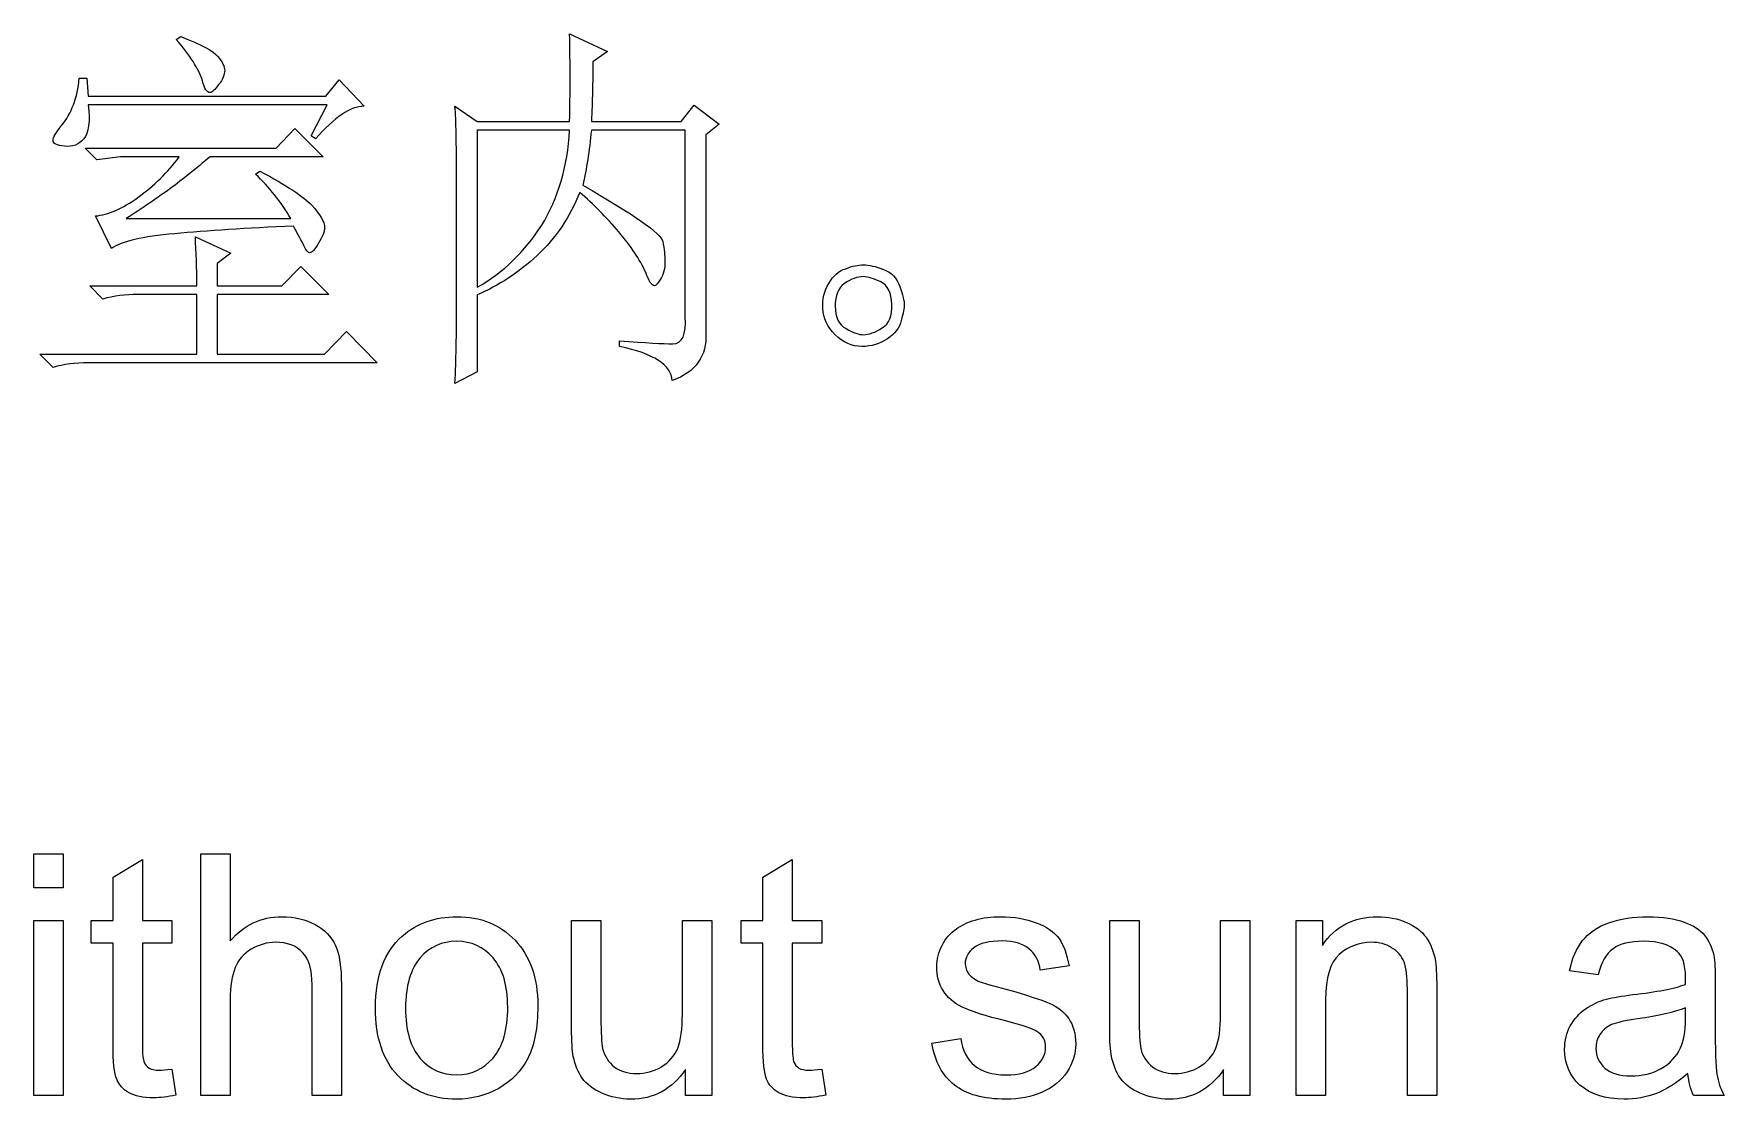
# Model space of a CAD drawing. Extents: x -45 to 645, y -160 to 467.
# Drawn here: x 376.73 to 383.8, y 90.4 to 94.86 of the extents above; entities that cross this region are included whole.
import ezdxf

# ---------------------------------------------------------------- set-up
doc = ezdxf.new("R2010")
doc.units = 0
doc.layers.add('layer 1', color=7, linetype='Continuous')

msp = doc.modelspace()

# ---------------------------------------------------------------- linework, layer by layer
at = {"layer": 'layer 1', "color": 7, "true_color": 0xffffff}
for points, knots in [([(377.4363, 94.6608), (377.4441, 94.6275), (377.4551, 94.6116), (377.4677, 94.6116), (377.4756, 94.6116), (377.4881, 94.6227), (377.5038, 94.6449), (377.5211, 94.6671), (377.529, 94.6878), (377.529, 94.7037), (377.529, 94.7211), (377.5196, 94.7402), (377.5007, 94.7624), (377.4834, 94.7862), (377.43, 94.8132), (377.3451, 94.8465), (377.3451, 94.8465), (377.3263, 94.8338), (377.3263, 94.8338), (377.3829, 94.7687), (377.4205, 94.71), (377.4363, 94.6608)], [0, 0, 0, 0, 0.142857, 0.142857, 0.142857, 0.285714, 0.285714, 0.285714, 0.428571, 0.428571, 0.428571, 0.571429, 0.571429, 0.571429, 0.714286, 0.714286, 0.714286, 0.857143, 0.857143, 0.857143, 1, 1, 1, 1]), ([(378.5852, 93.4432), (378.5852, 93.4432), (378.5852, 93.7654), (378.5852, 93.7654), (378.6748, 93.8035), (378.7581, 93.8575), (378.8366, 93.9305), (378.9137, 94.002), (378.9734, 94.0909), (379.0142, 94.1941), (379.0724, 94.1449), (379.1258, 94.0893), (379.1777, 94.029), (379.228, 93.9702), (379.2657, 93.9131), (379.2908, 93.8591), (379.3034, 93.8226), (379.316, 93.8035), (379.327, 93.8035), (379.3317, 93.8035), (379.3395, 93.8131), (379.3521, 93.8305), (379.3647, 93.8496), (379.371, 93.875), (379.371, 93.9083), (379.371, 93.929), (379.3678, 93.9559), (379.3615, 93.9893), (379.3553, 94.0226), (379.2437, 94.1004), (379.0268, 94.2242), (379.0426, 94.2909), (379.0551, 94.3671), (379.0629, 94.4544), (379.0629, 94.4544), (379.4559, 94.4544), (379.4559, 94.4544), (379.4559, 94.4544), (379.4559, 93.6734), (379.4559, 93.6734), (379.4606, 93.5988), (379.4433, 93.5607), (379.404, 93.5607), (379.3647, 93.5607), (379.2908, 93.5654), (379.1808, 93.5734), (379.1808, 93.5734), (379.1808, 93.5495), (379.1808, 93.5495), (379.3238, 93.5194), (379.3977, 93.4718), (379.4008, 93.4067), (379.4999, 93.4432), (379.547, 93.5099), (379.5423, 93.6051), (379.5423, 93.6051), (379.5423, 94.4354), (379.5423, 94.4354), (379.5423, 94.4354), (379.5973, 94.4798), (379.5973, 94.4798), (379.5973, 94.4798), (379.4936, 94.5592), (379.4936, 94.5592), (379.4936, 94.5592), (379.4386, 94.4909), (379.4386, 94.4909), (379.4386, 94.4909), (379.0629, 94.4909), (379.0629, 94.4909), (379.0677, 94.5751), (379.0692, 94.6576), (379.0692, 94.7402), (379.0692, 94.7402), (379.1306, 94.783), (379.1306, 94.783), (379.1306, 94.783), (378.9718, 94.8576), (378.9718, 94.8576), (378.9749, 94.7291), (378.9749, 94.6068), (378.9718, 94.4909), (378.9718, 94.4909), (378.5852, 94.4909), (378.5852, 94.4909), (378.5852, 94.4909), (378.4925, 94.5544), (378.4925, 94.5544), (378.4972, 94.4957), (378.4988, 94.3989), (378.4988, 94.2623), (378.4988, 94.2623), (378.4988, 93.6607), (378.4988, 93.6607), (378.4988, 93.5908), (378.4972, 93.5019), (378.4925, 93.394), (378.4925, 93.394), (378.5852, 93.4432), (378.5852, 93.4432)], [0, 0, 0, 0, 0.030303, 0.030303, 0.030303, 0.060606, 0.060606, 0.060606, 0.090909, 0.090909, 0.090909, 0.121212, 0.121212, 0.121212, 0.151515, 0.151515, 0.151515, 0.181818, 0.181818, 0.181818, 0.212121, 0.212121, 0.212121, 0.242424, 0.242424, 0.242424, 0.272727, 0.272727, 0.272727, 0.30303, 0.30303, 0.30303, 0.333333, 0.333333, 0.333333, 0.363636, 0.363636, 0.363636, 0.393939, 0.393939, 0.393939, 0.424242, 0.424242, 0.424242, 0.454545, 0.454545, 0.454545, 0.484848, 0.484848, 0.484848, 0.515152, 0.515152, 0.515152, 0.545455, 0.545455, 0.545455, 0.575758, 0.575758, 0.575758, 0.606061, 0.606061, 0.606061, 0.636364, 0.636364, 0.636364, 0.666667, 0.666667, 0.666667, 0.69697, 0.69697, 0.69697, 0.727273, 0.727273, 0.727273, 0.757576, 0.757576, 0.757576, 0.787879, 0.787879, 0.787879, 0.818182, 0.818182, 0.818182, 0.848485, 0.848485, 0.848485, 0.878788, 0.878788, 0.878788, 0.909091, 0.909091, 0.909091, 0.939394, 0.939394, 0.939394, 0.969697, 0.969697, 0.969697, 1, 1, 1, 1]), ([(377.9093, 94.4179), (377.9879, 94.5084), (378.0555, 94.5544), (378.112, 94.5544), (378.112, 94.5544), (378.0084, 94.6656), (378.0084, 94.6656), (378.0084, 94.6656), (377.9517, 94.5973), (377.9517, 94.5973), (377.9517, 94.5973), (376.9585, 94.5973), (376.9585, 94.5973), (376.9585, 94.5973), (376.9523, 94.6719), (376.9523, 94.6719), (376.9523, 94.6719), (376.9208, 94.6719), (376.9208, 94.6719), (376.913, 94.5894), (376.8878, 94.5243), (376.8469, 94.4735), (376.8234, 94.4449), (376.8108, 94.4243), (376.8108, 94.4116), (376.8108, 94.3989), (376.8265, 94.3909), (376.8595, 94.3877), (376.8925, 94.383), (376.9192, 94.3941), (376.9397, 94.4179), (376.9601, 94.4433), (376.9664, 94.4909), (376.9585, 94.5608), (376.9585, 94.5608), (377.958, 94.5608), (377.958, 94.5608), (377.958, 94.5608), (377.8905, 94.4306), (377.8905, 94.4306), (377.8905, 94.4306), (377.9093, 94.4179), (377.9093, 94.4179)], [0, 0, 0, 0, 0.071429, 0.071429, 0.071429, 0.142857, 0.142857, 0.142857, 0.214286, 0.214286, 0.214286, 0.285714, 0.285714, 0.285714, 0.357143, 0.357143, 0.357143, 0.428571, 0.428571, 0.428571, 0.5, 0.5, 0.5, 0.571429, 0.571429, 0.571429, 0.642857, 0.642857, 0.642857, 0.714286, 0.714286, 0.714286, 0.785714, 0.785714, 0.785714, 0.857143, 0.857143, 0.857143, 0.928571, 0.928571, 0.928571, 1, 1, 1, 1]), ([(377.9408, 94.3433), (377.9408, 94.3433), (377.8229, 94.4608), (377.8229, 94.4608), (377.8229, 94.4608), (377.7443, 94.3798), (377.7443, 94.3798), (377.7443, 94.3798), (376.946, 94.3798), (376.946, 94.3798), (376.946, 94.3798), (376.9947, 94.3306), (376.9947, 94.3306), (376.9947, 94.3306), (377.0937, 94.3433), (377.0937, 94.3433), (377.0937, 94.3433), (377.3389, 94.3433), (377.3389, 94.3433), (377.2902, 94.2766), (377.232, 94.2211), (377.166, 94.1734), (377.1015, 94.1258), (377.0418, 94.1004), (376.9884, 94.0956), (376.9884, 94.0956), (377.056, 93.9591), (377.056, 93.9591), (377.0968, 93.9893), (377.1848, 94.0099), (377.32, 94.021), (377.4552, 94.0337), (377.6201, 94.0448), (377.8166, 94.0528), (377.8292, 94.0321), (377.8433, 94.0052), (377.8606, 93.9718), (377.8685, 93.9512), (377.8763, 93.9417), (377.8842, 93.9417), (377.8936, 93.9417), (377.9046, 93.9544), (377.9219, 93.9813), (377.9376, 94.0083), (377.947, 94.0306), (377.947, 94.0464), (377.947, 94.0718), (377.9282, 94.102), (377.8936, 94.1401), (377.859, 94.1766), (377.7867, 94.2242), (377.6767, 94.283), (377.6767, 94.283), (377.6579, 94.2703), (377.6579, 94.2703), (377.7145, 94.2163), (377.7647, 94.1544), (377.8056, 94.0845), (377.8056, 94.0845), (377.1173, 94.0845), (377.1173, 94.0845), (377.1864, 94.129), (377.2477, 94.1718), (377.3011, 94.2099), (377.3546, 94.2496), (377.4095, 94.2941), (377.4677, 94.3433), (377.4677, 94.3433), (377.9408, 94.3433), (377.9408, 94.3433)], [0, 0, 0, 0, 0.043478, 0.043478, 0.043478, 0.086957, 0.086957, 0.086957, 0.130435, 0.130435, 0.130435, 0.173913, 0.173913, 0.173913, 0.217391, 0.217391, 0.217391, 0.26087, 0.26087, 0.26087, 0.304348, 0.304348, 0.304348, 0.347826, 0.347826, 0.347826, 0.391304, 0.391304, 0.391304, 0.434783, 0.434783, 0.434783, 0.478261, 0.478261, 0.478261, 0.521739, 0.521739, 0.521739, 0.565217, 0.565217, 0.565217, 0.608696, 0.608696, 0.608696, 0.652174, 0.652174, 0.652174, 0.695652, 0.695652, 0.695652, 0.73913, 0.73913, 0.73913, 0.782609, 0.782609, 0.782609, 0.826087, 0.826087, 0.826087, 0.869565, 0.869565, 0.869565, 0.913043, 0.913043, 0.913043, 0.956522, 0.956522, 0.956522, 1, 1, 1, 1]), ([(378.9718, 94.4544), (378.964, 94.302), (378.9246, 94.1687), (378.8555, 94.0575), (378.7848, 93.9464), (378.6952, 93.8591), (378.5852, 93.7972), (378.5852, 93.7972), (378.5852, 94.4544), (378.5852, 94.4544), (378.5852, 94.4544), (378.9718, 94.4544), (378.9718, 94.4544)], [0, 0, 0, 0, 0.25, 0.25, 0.25, 0.5, 0.5, 0.5, 0.75, 0.75, 0.75, 1, 1, 1, 1]), ([(376.9648, 93.8035), (376.9648, 93.8035), (377.0198, 93.748), (377.0198, 93.748), (377.0638, 93.7607), (377.1141, 93.767), (377.166, 93.767), (377.166, 93.767), (377.4127, 93.767), (377.4127, 93.767), (377.4127, 93.767), (377.4127, 93.5178), (377.4127, 93.5178), (377.4127, 93.5178), (376.7558, 93.5178), (376.7558, 93.5178), (376.7558, 93.5178), (376.8108, 93.4622), (376.8108, 93.4622), (376.8548, 93.4749), (376.9051, 93.4813), (376.9585, 93.4813), (376.9585, 93.4813), (378.1671, 93.4813), (378.1671, 93.4813), (378.1671, 93.4813), (378.0382, 93.6115), (378.0382, 93.6115), (378.0382, 93.6115), (377.947, 93.5178), (377.947, 93.5178), (377.947, 93.5178), (377.4976, 93.5178), (377.4976, 93.5178), (377.4976, 93.5178), (377.4976, 93.767), (377.4976, 93.767), (377.4976, 93.767), (377.9643, 93.767), (377.9643, 93.767), (377.9643, 93.767), (377.848, 93.8845), (377.848, 93.8845), (377.848, 93.8845), (377.7679, 93.8035), (377.7679, 93.8035), (377.7679, 93.8035), (377.4976, 93.8035), (377.4976, 93.8035), (377.4976, 93.8035), (377.4976, 93.8972), (377.4976, 93.8972), (377.4976, 93.8972), (377.5542, 93.9401), (377.5542, 93.9401), (377.5542, 93.9401), (377.4064, 94.0083), (377.4064, 94.0083), (377.4096, 93.9464), (377.4127, 93.8782), (377.4127, 93.8035), (377.4127, 93.8035), (376.9648, 93.8035), (376.9648, 93.8035)], [0, 0, 0, 0, 0.047619, 0.047619, 0.047619, 0.095238, 0.095238, 0.095238, 0.142857, 0.142857, 0.142857, 0.190476, 0.190476, 0.190476, 0.238095, 0.238095, 0.238095, 0.285714, 0.285714, 0.285714, 0.333333, 0.333333, 0.333333, 0.380952, 0.380952, 0.380952, 0.428571, 0.428571, 0.428571, 0.47619, 0.47619, 0.47619, 0.52381, 0.52381, 0.52381, 0.571429, 0.571429, 0.571429, 0.619048, 0.619048, 0.619048, 0.666667, 0.666667, 0.666667, 0.714286, 0.714286, 0.714286, 0.761905, 0.761905, 0.761905, 0.809524, 0.809524, 0.809524, 0.857143, 0.857143, 0.857143, 0.904762, 0.904762, 0.904762, 0.952381, 0.952381, 0.952381, 1, 1, 1, 1]), ([(380.2009, 93.8909), (380.1789, 93.8909), (380.1553, 93.8861), (380.127, 93.875), (380.0972, 93.8655), (380.0736, 93.8448), (380.0563, 93.8131), (380.0374, 93.7829), (380.0296, 93.7464), (380.0311, 93.7083), (380.0327, 93.6686), (380.05, 93.6321), (380.083, 93.5988), (380.116, 93.5654), (380.1537, 93.5495), (380.1946, 93.5495), (380.2355, 93.5495), (380.27, 93.5607), (380.3015, 93.5813), (380.3329, 93.6019), (380.3517, 93.6273), (380.3596, 93.6575), (380.3675, 93.6892), (380.3722, 93.7115), (380.3722, 93.7226), (380.3722, 93.74), (380.3659, 93.7654), (380.3533, 93.8004), (380.3407, 93.8353), (380.3187, 93.8591), (380.2857, 93.8718), (380.2527, 93.8845), (380.2244, 93.8909), (380.2009, 93.8909)], [0, 0, 0, 0, 0.090909, 0.090909, 0.090909, 0.181818, 0.181818, 0.181818, 0.272727, 0.272727, 0.272727, 0.363636, 0.363636, 0.363636, 0.454545, 0.454545, 0.454545, 0.545455, 0.545455, 0.545455, 0.636364, 0.636364, 0.636364, 0.727273, 0.727273, 0.727273, 0.818182, 0.818182, 0.818182, 0.909091, 0.909091, 0.909091, 1, 1, 1, 1]), ([(380.2009, 93.5988), (380.1836, 93.5988), (380.16, 93.6067), (380.1286, 93.6242), (380.0987, 93.64), (380.083, 93.6718), (380.083, 93.7178), (380.083, 93.7623), (380.0956, 93.7956), (380.1223, 93.8131), (380.149, 93.8321), (380.1757, 93.8416), (380.2009, 93.8416), (380.2213, 93.8416), (380.2449, 93.8337), (380.2747, 93.8194), (380.303, 93.8051), (380.3187, 93.7734), (380.3203, 93.7258), (380.3219, 93.6781), (380.3093, 93.6448), (380.2795, 93.6273), (380.2512, 93.6083), (380.2244, 93.5988), (380.2009, 93.5988)], [0, 0, 0, 0, 0.125, 0.125, 0.125, 0.25, 0.25, 0.25, 0.375, 0.375, 0.375, 0.5, 0.5, 0.5, 0.625, 0.625, 0.625, 0.75, 0.75, 0.75, 0.875, 0.875, 0.875, 1, 1, 1, 1]), ([(376.8534, 91.2854), (376.8534, 91.2854), (376.8534, 91.4266), (376.8534, 91.4266), (376.8534, 91.4266), (376.7305, 91.4266), (376.7305, 91.4266), (376.7305, 91.4266), (376.7305, 91.2854), (376.7305, 91.2854), (376.7305, 91.2854), (376.8534, 91.2854), (376.8534, 91.2854)], [0, 0, 0, 0, 0.25, 0.25, 0.25, 0.5, 0.5, 0.5, 0.75, 0.75, 0.75, 1, 1, 1, 1]), ([(377.2546, 90.522), (377.2364, 90.522), (377.2224, 90.5248), (377.2127, 90.5304), (377.2029, 90.5376), (377.1959, 90.5445), (377.1917, 90.5558), (377.1876, 90.5657), (377.1847, 90.5883), (377.1847, 90.6235), (377.1847, 90.6235), (377.1847, 91.0526), (377.1847, 91.0526), (377.1847, 91.0526), (377.3077, 91.0526), (377.3077, 91.0526), (377.3077, 91.0526), (377.3077, 91.1485), (377.3077, 91.1485), (377.3077, 91.1485), (377.1847, 91.1485), (377.1847, 91.1485), (377.1847, 91.1485), (377.1847, 91.4039), (377.1847, 91.4039), (377.1847, 91.4039), (377.0618, 91.3291), (377.0618, 91.3291), (377.0618, 91.3291), (377.0618, 91.1485), (377.0618, 91.1485), (377.0618, 91.1485), (376.971, 91.1485), (376.971, 91.1485), (376.971, 91.1485), (376.971, 91.0526), (376.971, 91.0526), (376.971, 91.0526), (377.0618, 91.0526), (377.0618, 91.0526), (377.0618, 91.0526), (377.0618, 90.6306), (377.0618, 90.6306), (377.0618, 90.5558), (377.0674, 90.5078), (377.0772, 90.4838), (377.087, 90.4614), (377.1037, 90.4415), (377.1289, 90.4274), (377.1526, 90.4133), (377.1875, 90.4062), (377.2322, 90.4062), (377.2588, 90.4063), (377.2895, 90.4105), (377.3244, 90.4175), (377.3244, 90.4175), (377.3077, 90.5262), (377.3077, 90.5262), (377.2853, 90.5234), (377.2672, 90.5219), (377.2546, 90.522)], [0, 0, 0, 0, 0.05, 0.05, 0.05, 0.1, 0.1, 0.1, 0.15, 0.15, 0.15, 0.2, 0.2, 0.2, 0.25, 0.25, 0.25, 0.3, 0.3, 0.3, 0.35, 0.35, 0.35, 0.4, 0.4, 0.4, 0.45, 0.45, 0.45, 0.5, 0.5, 0.5, 0.55, 0.55, 0.55, 0.6, 0.6, 0.6, 0.65, 0.65, 0.65, 0.7, 0.7, 0.7, 0.75, 0.75, 0.75, 0.8, 0.8, 0.8, 0.85, 0.85, 0.85, 0.9, 0.9, 0.9, 0.95, 0.95, 0.95, 1, 1, 1, 1]), ([(377.5521, 90.4161), (377.5521, 90.4161), (377.5521, 90.8155), (377.5521, 90.8155), (377.5521, 90.8733), (377.5591, 90.9185), (377.573, 90.9509), (377.5856, 90.9834), (377.6093, 91.0088), (377.6401, 91.0285), (377.6722, 91.0469), (377.7057, 91.0568), (377.7421, 91.0568), (377.791, 91.0568), (377.8287, 91.0426), (377.8552, 91.0144), (377.8817, 90.9862), (377.8943, 90.941), (377.8943, 90.879), (377.8943, 90.879), (377.8943, 90.4161), (377.8943, 90.4161), (377.8943, 90.4161), (378.0173, 90.4161), (378.0173, 90.4161), (378.0173, 90.4161), (378.0173, 90.879), (378.0173, 90.879), (378.0173, 90.951), (378.0089, 91.006), (377.9921, 91.0441), (377.9754, 91.0808), (377.946, 91.1104), (377.9069, 91.1315), (377.8678, 91.1527), (377.8217, 91.164), (377.7686, 91.164), (377.6806, 91.164), (377.6093, 91.1301), (377.5521, 91.0624), (377.5521, 91.0624), (377.5521, 91.4266), (377.5521, 91.4266), (377.5521, 91.4266), (377.4292, 91.4266), (377.4292, 91.4266), (377.4292, 91.4266), (377.4292, 90.4161), (377.4292, 90.4161), (377.4292, 90.4161), (377.5521, 90.4161), (377.5521, 90.4161)], [0, 0, 0, 0, 0.058824, 0.058824, 0.058824, 0.117647, 0.117647, 0.117647, 0.176471, 0.176471, 0.176471, 0.235294, 0.235294, 0.235294, 0.294118, 0.294118, 0.294118, 0.352941, 0.352941, 0.352941, 0.411765, 0.411765, 0.411765, 0.470588, 0.470588, 0.470588, 0.529412, 0.529412, 0.529412, 0.588235, 0.588235, 0.588235, 0.647059, 0.647059, 0.647059, 0.705882, 0.705882, 0.705882, 0.764706, 0.764706, 0.764706, 0.823529, 0.823529, 0.823529, 0.882353, 0.882353, 0.882353, 0.941176, 0.941176, 0.941176, 1, 1, 1, 1]), ([(379.9735, 90.522), (379.9554, 90.522), (379.9414, 90.5248), (379.9316, 90.5304), (379.9218, 90.5376), (379.9148, 90.5445), (379.9107, 90.5558), (379.9065, 90.5657), (379.9037, 90.5883), (379.9037, 90.6235), (379.9037, 90.6235), (379.9037, 91.0526), (379.9037, 91.0526), (379.9037, 91.0526), (380.0266, 91.0526), (380.0266, 91.0526), (380.0266, 91.0526), (380.0266, 91.1485), (380.0266, 91.1485), (380.0266, 91.1485), (379.9037, 91.1485), (379.9037, 91.1485), (379.9037, 91.1485), (379.9037, 91.4039), (379.9037, 91.4039), (379.9037, 91.4039), (379.7807, 91.3291), (379.7807, 91.3291), (379.7807, 91.3291), (379.7807, 91.1485), (379.7807, 91.1485), (379.7807, 91.1485), (379.69, 91.1485), (379.69, 91.1485), (379.69, 91.1485), (379.69, 91.0526), (379.69, 91.0526), (379.69, 91.0526), (379.7807, 91.0526), (379.7807, 91.0526), (379.7807, 91.0526), (379.7807, 90.6306), (379.7807, 90.6306), (379.7807, 90.5558), (379.7863, 90.5078), (379.7961, 90.4838), (379.8059, 90.4614), (379.8226, 90.4415), (379.8478, 90.4274), (379.8716, 90.4133), (379.9065, 90.4062), (379.9512, 90.4062), (379.9777, 90.4063), (380.0084, 90.4105), (380.0434, 90.4175), (380.0434, 90.4175), (380.0266, 90.5262), (380.0266, 90.5262), (380.0043, 90.5234), (379.9861, 90.5219), (379.9735, 90.522)], [0, 0, 0, 0, 0.05, 0.05, 0.05, 0.1, 0.1, 0.1, 0.15, 0.15, 0.15, 0.2, 0.2, 0.2, 0.25, 0.25, 0.25, 0.3, 0.3, 0.3, 0.35, 0.35, 0.35, 0.4, 0.4, 0.4, 0.45, 0.45, 0.45, 0.5, 0.5, 0.5, 0.55, 0.55, 0.55, 0.6, 0.6, 0.6, 0.65, 0.65, 0.65, 0.7, 0.7, 0.7, 0.75, 0.75, 0.75, 0.8, 0.8, 0.8, 0.85, 0.85, 0.85, 0.9, 0.9, 0.9, 0.95, 0.95, 0.95, 1, 1, 1, 1]), ([(378.2535, 90.4995), (378.3164, 90.4331), (378.3988, 90.4006), (378.4994, 90.4006), (378.5637, 90.4006), (378.6209, 90.4161), (378.6754, 90.4457), (378.7285, 90.4754), (378.769, 90.5163), (378.7969, 90.5713), (378.8249, 90.625), (378.8388, 90.6983), (378.8388, 90.7929), (378.8389, 90.9086), (378.8067, 90.9989), (378.7438, 91.0652), (378.681, 91.1316), (378.6, 91.164), (378.4994, 91.164), (378.41, 91.164), (378.3345, 91.1372), (378.2717, 91.0822), (378.1977, 91.0173), (378.1599, 90.9171), (378.1599, 90.783), (378.16, 90.6589), (378.1907, 90.5643), (378.2535, 90.4995)], [0, 0, 0, 0, 0.111111, 0.111111, 0.111111, 0.222222, 0.222222, 0.222222, 0.333333, 0.333333, 0.333333, 0.444444, 0.444444, 0.444444, 0.555556, 0.555556, 0.555556, 0.666667, 0.666667, 0.666667, 0.777778, 0.777778, 0.777778, 0.888889, 0.888889, 0.888889, 1, 1, 1, 1]), ([(380.5821, 90.4599), (380.6311, 90.4204), (380.7023, 90.4006), (380.7973, 90.4006), (380.8545, 90.4006), (380.9048, 90.4105), (380.9495, 90.4302), (380.9956, 90.45), (381.0291, 90.4782), (381.0529, 90.5149), (381.0766, 90.5516), (381.0892, 90.5897), (381.0892, 90.632), (381.0892, 90.6744), (381.0794, 90.7096), (381.0599, 90.7378), (381.0403, 90.7662), (381.0124, 90.7872), (380.9789, 90.8028), (380.9439, 90.817), (380.8839, 90.8366), (380.7973, 90.8606), (380.7372, 90.8762), (380.7009, 90.8874), (380.6883, 90.8917), (380.6674, 90.9002), (380.652, 90.9114), (380.6422, 90.9241), (380.6324, 90.9383), (380.6268, 90.9523), (380.6268, 90.9679), (380.6268, 90.9933), (380.6394, 91.0158), (380.6631, 91.0342), (380.6869, 91.0526), (380.7274, 91.0624), (380.7833, 91.0624), (380.8308, 91.0624), (380.8671, 91.0511), (380.8936, 91.0299), (380.9202, 91.0088), (380.9355, 90.9791), (380.9411, 90.941), (380.9411, 90.941), (381.0613, 90.958), (381.0613, 90.958), (381.0529, 91.006), (381.0389, 91.0441), (381.0194, 91.0723), (380.9985, 91.1005), (380.9663, 91.1231), (380.9244, 91.1386), (380.8811, 91.1556), (380.8308, 91.164), (380.7749, 91.164), (380.7372, 91.164), (380.7009, 91.1598), (380.6687, 91.1499), (380.6352, 91.14), (380.6101, 91.1273), (380.5905, 91.1132), (380.5654, 91.0949), (380.5444, 91.0723), (380.5304, 91.0441), (380.5151, 91.0159), (380.5081, 90.9862), (380.5081, 90.9537), (380.5081, 90.9186), (380.5165, 90.8846), (380.5346, 90.855), (380.5528, 90.8268), (380.5793, 90.8028), (380.6143, 90.7858), (380.6492, 90.7689), (380.7106, 90.7491), (380.8014, 90.7266), (380.8671, 90.7097), (380.909, 90.6955), (380.9272, 90.6842), (380.9509, 90.6687), (380.9635, 90.6461), (380.9635, 90.6179), (380.9635, 90.5869), (380.9495, 90.56), (380.923, 90.5375), (380.8951, 90.5135), (380.8531, 90.5022), (380.7973, 90.5022), (380.74, 90.5022), (380.6967, 90.5149), (380.6659, 90.5417), (380.6352, 90.5671), (380.6156, 90.6052), (380.6087, 90.6546), (380.6087, 90.6546), (380.4871, 90.6349), (380.4871, 90.6349), (380.5011, 90.5573), (380.5318, 90.4994), (380.5821, 90.4599)], [0, 0, 0, 0, 0.030303, 0.030303, 0.030303, 0.060606, 0.060606, 0.060606, 0.090909, 0.090909, 0.090909, 0.121212, 0.121212, 0.121212, 0.151515, 0.151515, 0.151515, 0.181818, 0.181818, 0.181818, 0.212121, 0.212121, 0.212121, 0.242424, 0.242424, 0.242424, 0.272727, 0.272727, 0.272727, 0.30303, 0.30303, 0.30303, 0.333333, 0.333333, 0.333333, 0.363636, 0.363636, 0.363636, 0.393939, 0.393939, 0.393939, 0.424242, 0.424242, 0.424242, 0.454545, 0.454545, 0.454545, 0.484848, 0.484848, 0.484848, 0.515152, 0.515152, 0.515152, 0.545455, 0.545455, 0.545455, 0.575758, 0.575758, 0.575758, 0.606061, 0.606061, 0.606061, 0.636364, 0.636364, 0.636364, 0.666667, 0.666667, 0.666667, 0.69697, 0.69697, 0.69697, 0.727273, 0.727273, 0.727273, 0.757576, 0.757576, 0.757576, 0.787879, 0.787879, 0.787879, 0.818182, 0.818182, 0.818182, 0.848485, 0.848485, 0.848485, 0.878788, 0.878788, 0.878788, 0.909091, 0.909091, 0.909091, 0.939394, 0.939394, 0.939394, 0.969697, 0.969697, 0.969697, 1, 1, 1, 1]), ([(382.1346, 90.4161), (382.1346, 90.4161), (382.1346, 90.8155), (382.1346, 90.8155), (382.1346, 90.91), (382.1541, 90.9735), (382.1918, 91.006), (382.2296, 91.0399), (382.2742, 91.0568), (382.3259, 91.0568), (382.3594, 91.0568), (382.3874, 91.0497), (382.4111, 91.0342), (382.4363, 91.0202), (382.453, 90.9989), (382.4628, 90.9749), (382.4726, 90.9495), (382.4768, 90.9114), (382.4768, 90.8606), (382.4768, 90.8606), (382.4769, 90.4161), (382.4769, 90.4161), (382.4769, 90.4161), (382.5998, 90.4161), (382.5998, 90.4161), (382.5998, 90.4161), (382.5998, 90.8663), (382.5998, 90.8663), (382.5998, 90.9227), (382.5969, 90.9636), (382.5927, 90.9862), (382.5858, 91.0215), (382.5732, 91.0525), (382.555, 91.0779), (382.5369, 91.1034), (382.5089, 91.1245), (382.4726, 91.14), (382.4363, 91.1556), (382.3958, 91.164), (382.3525, 91.164), (382.2519, 91.164), (382.175, 91.1245), (382.122, 91.0441), (382.122, 91.0441), (382.122, 91.1485), (382.122, 91.1485), (382.122, 91.1485), (382.0116, 91.1485), (382.0116, 91.1485), (382.0116, 91.1485), (382.0116, 90.4161), (382.0116, 90.4161), (382.0116, 90.4161), (382.1346, 90.4161), (382.1346, 90.4161)], [0, 0, 0, 0, 0.055556, 0.055556, 0.055556, 0.111111, 0.111111, 0.111111, 0.166667, 0.166667, 0.166667, 0.222222, 0.222222, 0.222222, 0.277778, 0.277778, 0.277778, 0.333333, 0.333333, 0.333333, 0.388889, 0.388889, 0.388889, 0.444444, 0.444444, 0.444444, 0.5, 0.5, 0.5, 0.555556, 0.555556, 0.555556, 0.611111, 0.611111, 0.611111, 0.666667, 0.666667, 0.666667, 0.722222, 0.722222, 0.722222, 0.777778, 0.777778, 0.777778, 0.833333, 0.833333, 0.833333, 0.888889, 0.888889, 0.888889, 0.944444, 0.944444, 0.944444, 1, 1, 1, 1]), ([(383.6738, 90.4161), (383.6738, 90.4161), (383.8023, 90.4161), (383.8023, 90.4161), (383.787, 90.4444), (383.7772, 90.474), (383.7716, 90.505), (383.7674, 90.5347), (383.7646, 90.608), (383.7646, 90.7223), (383.7646, 90.7223), (383.7646, 90.8875), (383.7646, 90.8875), (383.7646, 90.9425), (383.7632, 90.9806), (383.759, 91.0017), (383.7506, 91.0356), (383.738, 91.0638), (383.7199, 91.0864), (383.7018, 91.1091), (383.6738, 91.1273), (383.6347, 91.1414), (383.5957, 91.157), (383.5453, 91.164), (383.4838, 91.164), (383.421, 91.164), (383.3665, 91.1555), (383.319, 91.1386), (383.2715, 91.1203), (383.2352, 91.0963), (383.21, 91.0638), (383.1849, 91.0329), (383.1667, 90.9904), (383.1555, 90.9382), (383.1555, 90.9382), (383.2757, 90.9213), (383.2757, 90.9213), (383.2883, 90.9735), (383.3092, 91.0102), (383.3371, 91.0299), (383.3651, 91.0511), (383.407, 91.061), (383.4656, 91.061), (383.5272, 91.061), (383.5746, 91.0469), (383.6053, 91.0187), (383.6291, 90.9989), (383.6403, 90.9636), (383.6403, 90.9128), (383.6403, 90.9086), (383.6403, 90.8973), (383.6403, 90.8804), (383.5928, 90.8635), (383.5201, 90.8493), (383.4196, 90.838), (383.3721, 90.8324), (383.3357, 90.8253), (383.3106, 90.8197), (383.2785, 90.8098), (383.2491, 90.7971), (383.2226, 90.7788), (383.1961, 90.7605), (383.1751, 90.7364), (383.1583, 90.7068), (383.143, 90.6786), (383.1346, 90.6447), (383.1346, 90.6094), (383.1346, 90.5488), (383.1555, 90.498), (383.1988, 90.4599), (383.2421, 90.4204), (383.3036, 90.4006), (383.3832, 90.4006), (383.4308, 90.4006), (383.4768, 90.4091), (383.5187, 90.4246), (383.5607, 90.4415), (383.6039, 90.4683), (383.65, 90.5078), (383.6543, 90.4726), (383.6612, 90.4429), (383.6738, 90.4161)], [0, 0, 0, 0, 0.037037, 0.037037, 0.037037, 0.074074, 0.074074, 0.074074, 0.111111, 0.111111, 0.111111, 0.148148, 0.148148, 0.148148, 0.185185, 0.185185, 0.185185, 0.222222, 0.222222, 0.222222, 0.259259, 0.259259, 0.259259, 0.296296, 0.296296, 0.296296, 0.333333, 0.333333, 0.333333, 0.37037, 0.37037, 0.37037, 0.407407, 0.407407, 0.407407, 0.444444, 0.444444, 0.444444, 0.481481, 0.481481, 0.481481, 0.518519, 0.518519, 0.518519, 0.555556, 0.555556, 0.555556, 0.592593, 0.592593, 0.592593, 0.62963, 0.62963, 0.62963, 0.666667, 0.666667, 0.666667, 0.703704, 0.703704, 0.703704, 0.740741, 0.740741, 0.740741, 0.777778, 0.777778, 0.777778, 0.814815, 0.814815, 0.814815, 0.851852, 0.851852, 0.851852, 0.888889, 0.888889, 0.888889, 0.925926, 0.925926, 0.925926, 0.962963, 0.962963, 0.962963, 1, 1, 1, 1]), ([(376.8534, 90.4161), (376.8534, 90.4161), (376.8534, 91.1485), (376.8534, 91.1485), (376.8534, 91.1485), (376.7305, 91.1485), (376.7305, 91.1485), (376.7305, 91.1485), (376.7305, 90.4161), (376.7305, 90.4161), (376.7305, 90.4161), (376.8534, 90.4161), (376.8534, 90.4161)], [0, 0, 0, 0, 0.25, 0.25, 0.25, 0.5, 0.5, 0.5, 0.75, 0.75, 0.75, 1, 1, 1, 1]), ([(379.5668, 90.4161), (379.5668, 90.4161), (379.5668, 91.1485), (379.5668, 91.1485), (379.5668, 91.1485), (379.4439, 91.1485), (379.4439, 91.1485), (379.4439, 91.1485), (379.4439, 90.7576), (379.4439, 90.7576), (379.4439, 90.6941), (379.4369, 90.6475), (379.4243, 90.6137), (379.4104, 90.5812), (379.388, 90.5558), (379.3559, 90.5361), (379.3238, 90.5177), (379.2888, 90.5078), (379.2525, 90.5078), (379.2148, 90.5079), (379.1841, 90.5177), (379.1589, 90.5361), (379.1352, 90.5544), (379.1184, 90.5798), (379.11, 90.6123), (379.1059, 90.6349), (379.103, 90.6786), (379.103, 90.7435), (379.103, 90.7435), (379.1031, 91.1485), (379.1031, 91.1485), (379.1031, 91.1485), (378.9802, 91.1485), (378.9802, 91.1485), (378.9802, 91.1485), (378.9802, 90.6955), (378.9802, 90.6955), (378.9802, 90.6419), (378.9829, 90.6038), (378.9871, 90.5798), (378.9955, 90.5431), (379.008, 90.5121), (379.0248, 90.4881), (379.043, 90.4627), (379.0709, 90.4415), (379.1072, 90.426), (379.145, 90.4091), (379.1841, 90.4006), (379.2274, 90.4006), (379.3238, 90.4006), (379.4006, 90.4415), (379.4565, 90.5248), (379.4565, 90.5248), (379.4565, 90.4161), (379.4565, 90.4161), (379.4565, 90.4161), (379.5668, 90.4161), (379.5668, 90.4161)], [0, 0, 0, 0, 0.052632, 0.052632, 0.052632, 0.105263, 0.105263, 0.105263, 0.157895, 0.157895, 0.157895, 0.210526, 0.210526, 0.210526, 0.263158, 0.263158, 0.263158, 0.315789, 0.315789, 0.315789, 0.368421, 0.368421, 0.368421, 0.421053, 0.421053, 0.421053, 0.473684, 0.473684, 0.473684, 0.526316, 0.526316, 0.526316, 0.578947, 0.578947, 0.578947, 0.631579, 0.631579, 0.631579, 0.684211, 0.684211, 0.684211, 0.736842, 0.736842, 0.736842, 0.789474, 0.789474, 0.789474, 0.842105, 0.842105, 0.842105, 0.894737, 0.894737, 0.894737, 0.947368, 0.947368, 0.947368, 1, 1, 1, 1]), ([(381.8183, 90.4161), (381.8183, 90.4161), (381.8183, 91.1485), (381.8183, 91.1485), (381.8183, 91.1485), (381.6954, 91.1485), (381.6954, 91.1485), (381.6954, 91.1485), (381.6954, 90.7576), (381.6954, 90.7576), (381.6954, 90.6941), (381.6884, 90.6475), (381.6758, 90.6137), (381.6619, 90.5812), (381.6395, 90.5558), (381.6074, 90.5361), (381.5753, 90.5177), (381.5403, 90.5078), (381.504, 90.5078), (381.4663, 90.5079), (381.4355, 90.5177), (381.4104, 90.5361), (381.3867, 90.5544), (381.3699, 90.5798), (381.3615, 90.6123), (381.3573, 90.6349), (381.3545, 90.6786), (381.3545, 90.7435), (381.3545, 90.7435), (381.3546, 91.1485), (381.3546, 91.1485), (381.3546, 91.1485), (381.2316, 91.1485), (381.2316, 91.1485), (381.2316, 91.1485), (381.2316, 90.6955), (381.2316, 90.6955), (381.2316, 90.6419), (381.2344, 90.6038), (381.2386, 90.5798), (381.247, 90.5431), (381.2595, 90.5121), (381.2763, 90.4881), (381.2945, 90.4627), (381.3224, 90.4415), (381.3587, 90.426), (381.3964, 90.4091), (381.4355, 90.4006), (381.4788, 90.4006), (381.5753, 90.4006), (381.6521, 90.4415), (381.7079, 90.5248), (381.7079, 90.5248), (381.708, 90.4161), (381.708, 90.4161), (381.708, 90.4161), (381.8183, 90.4161), (381.8183, 90.4161)], [0, 0, 0, 0, 0.052632, 0.052632, 0.052632, 0.105263, 0.105263, 0.105263, 0.157895, 0.157895, 0.157895, 0.210526, 0.210526, 0.210526, 0.263158, 0.263158, 0.263158, 0.315789, 0.315789, 0.315789, 0.368421, 0.368421, 0.368421, 0.421053, 0.421053, 0.421053, 0.473684, 0.473684, 0.473684, 0.526316, 0.526316, 0.526316, 0.578947, 0.578947, 0.578947, 0.631579, 0.631579, 0.631579, 0.684211, 0.684211, 0.684211, 0.736842, 0.736842, 0.736842, 0.789474, 0.789474, 0.789474, 0.842105, 0.842105, 0.842105, 0.894737, 0.894737, 0.894737, 0.947368, 0.947368, 0.947368, 1, 1, 1, 1]), ([(378.3471, 90.9919), (378.3877, 91.0384), (378.4379, 91.061), (378.4994, 91.061), (378.5609, 91.061), (378.6111, 91.0384), (378.6516, 90.9918), (378.6922, 90.9453), (378.7131, 90.8761), (378.7131, 90.7858), (378.7132, 90.69), (378.6922, 90.6193), (378.6516, 90.5727), (378.6112, 90.5262), (378.5608, 90.5022), (378.4994, 90.5022), (378.4379, 90.5022), (378.3876, 90.5248), (378.3471, 90.5713), (378.3066, 90.6179), (378.2856, 90.6885), (378.2856, 90.7816), (378.2857, 90.8748), (378.3066, 90.9453), (378.3471, 90.9919)], [0, 0, 0, 0, 0.125, 0.125, 0.125, 0.25, 0.25, 0.25, 0.375, 0.375, 0.375, 0.5, 0.5, 0.5, 0.625, 0.625, 0.625, 0.75, 0.75, 0.75, 0.875, 0.875, 0.875, 1, 1, 1, 1]), ([(383.6403, 90.7379), (383.6403, 90.6828), (383.6333, 90.6419), (383.6193, 90.6151), (383.6026, 90.5784), (383.576, 90.5502), (383.5383, 90.529), (383.502, 90.5079), (383.4601, 90.498), (383.4126, 90.498), (383.3637, 90.498), (383.3274, 90.5092), (383.3036, 90.5304), (383.2785, 90.553), (383.2659, 90.5798), (383.2659, 90.6137), (383.266, 90.6349), (383.2715, 90.6546), (383.2826, 90.6715), (383.2938, 90.69), (383.3106, 90.7026), (383.3315, 90.7124), (383.3526, 90.7209), (383.3888, 90.7294), (383.4391, 90.7364), (383.5286, 90.7492), (383.5956, 90.7647), (383.6403, 90.783), (383.6403, 90.783), (383.6403, 90.7379), (383.6403, 90.7379)], [0, 0, 0, 0, 0.1, 0.1, 0.1, 0.2, 0.2, 0.2, 0.3, 0.3, 0.3, 0.4, 0.4, 0.4, 0.5, 0.5, 0.5, 0.6, 0.6, 0.6, 0.7, 0.7, 0.7, 0.8, 0.8, 0.8, 0.9, 0.9, 0.9, 1, 1, 1, 1])]:
    msp.add_open_spline(points, degree=3, knots=knots, dxfattribs=at)

doc.saveas('drawing.dxf')
